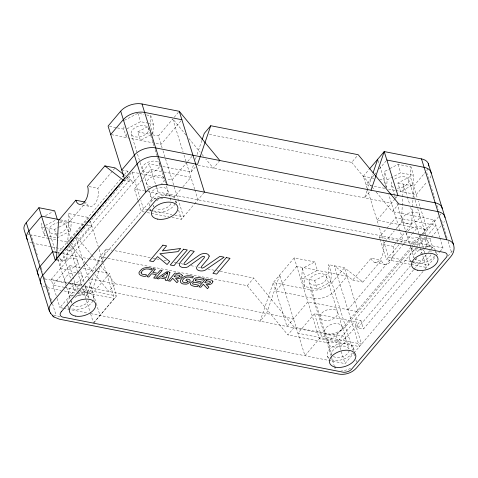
<?xml version="1.0" encoding="UTF-8"?>
<svg xmlns="http://www.w3.org/2000/svg" width="478" height="478" viewBox="0 0 478 478"><rect width="100%" height="100%" fill="white"/><g stroke="black" fill="none" stroke-linecap="round" stroke-linejoin="round"><path stroke-width="0.36" stroke-dasharray="2.39 1.79" d="M67.416 248.5L66.759 261.066L56.512 259.052M67.649 244.067L68.766 222.634L86.046 202.236A11.364 6.244 -78.9 0 0 94.686 204.058A11.364 6.244 -78.9 0 0 97.853 188.302L115.132 167.903M396.178 228.675L401.389 222.527L402.703 197.402M402.739 196.667L403.396 184.102L407.148 196.147M406.431 230.689L411.636 224.546L412.526 207.548M412.562 206.807L413.643 186.115L425.802 171.763M46.39 235.803L44.239 235.379L41.61 226.942L41.95 221.762M44.239 235.379L44.627 229.452M57.151 237.919L70.684 230.826L68.055 222.389L68.629 213.558L89.219 217.604L68.33 242.262L58.83 240.398M70.684 230.826L71.258 221.995L68.629 213.558M126.682 133.924L126.443 137.598L123.814 129.168L124.101 124.752M146.531 114.935L150.833 115.778L150.206 125.409L152.835 133.84L140.418 140.347L137.789 131.91L147.588 126.778M152.835 133.84L153.462 124.214L150.833 115.778M304.349 286.495L301.72 278.059L302.347 268.427L314.763 261.926L317.392 270.363L304.976 276.864L304.349 286.495L317.261 289.029L330.794 281.936L331.368 273.105L328.739 264.669L344.483 267.764L362.916 282.062L381.372 260.271A11.364 6.244 -78.9 0 0 390.012 262.093A11.364 6.244 -78.9 0 0 393.173 246.337L396.489 242.424M330.794 281.936L328.165 273.5L328.739 264.669M386.11 187.31L383.924 180.278L384.497 171.447L389.008 169.081M386.6 187.979L387.126 179.883L384.497 171.447M410.315 176.519L397.899 183.026L400.528 191.463L412.944 184.956L410.315 176.519L410.943 166.894L398.031 164.354L389.654 168.746M412.944 184.956L413.572 175.33L410.943 166.894M77.92 293.647L86.614 295.356L93.341 275.681M95.259 270.058L99.824 256.704L106.313 249.038L112.157 250.185M86.614 295.356L93.108 287.69L99.83 268.015M101.754 262.392L106.313 249.038M162.873 166.511L191.063 172.05L193.704 164.318M195.383 159.401L196.105 157.292M197.061 154.484L201.865 140.424M366.925 190.859L364.523 197.886L370.086 191.32M367.164 190.16L372.691 173.992M120.623 179.041L58.185 252.754L58.842 254.852M124.465 174.506L127.345 171.106L127.781 172.51M162.114 147.941L158.379 135.955L172.618 119.142M174.165 117.319L178.336 112.39M69.567 245.746L62.845 253.687L71.252 280.652M70.051 245.178L132.006 172.02L164.05 178.318M180.947 120.85L161.002 144.392L130.386 138.375M56.219 295.625L51.182 279.457L139.486 175.205M139.97 174.637L149.136 163.811L159.981 165.944M80.382 267.722L69.459 265.571L52.933 285.079L63.861 287.224M137.867 200.192L134.366 188.941L142.39 179.471M142.862 178.909L150.887 169.439L161.815 171.584M62.875 308.149L59.941 307.575L157.895 191.935L149.136 163.811M187.256 161.958L172.062 179.895L166.959 178.892M187.729 161.397L192.951 155.236M191.063 172.05L195.233 167.127M97.136 271.014L109.516 273.446L92.995 292.948L79.157 290.23M174.864 198.221L174.428 196.816L181.037 189.013M182.925 186.784L190.949 177.308L162.544 171.727M219.844 160.518L213.355 168.184L205.803 159.025M93.509 323.11L116.524 295.942L109.516 273.446M171.966 217.448L181.431 219.312L194.182 204.261M194.48 203.909L204.447 192.144M107.855 258.281L247.269 285.677L253.758 278.011L294.34 327.239L336.261 335.472L411.534 246.606M209.376 134.402L351.712 162.371L357.275 155.804M314.763 261.926L294.179 257.881L273.291 282.54L260.08 321.192L266.569 313.532L279.779 274.874L304.958 355.722L321.479 336.219L314.476 313.723L354.533 321.592L361.541 344.088L321.479 336.219M367.068 188.218L363.334 176.233L369.034 169.505M374.035 175.139L365.963 184.669L385.842 188.577M374.507 174.578L375.935 172.899M379.257 168.973L385.901 161.128M395.061 198.872L377.023 220.167L427.332 230.055L418.262 200.945M395.533 198.31L397.911 195.508M331.857 282.671L344.483 267.764L358.165 311.704L307.862 301.821L286.973 326.48L273.291 282.54L310.551 289.859A15.905 9.327 -17.3 0 0 331.857 282.671L352.878 350.159M247.269 285.677L287.846 334.899L294.34 327.239M376.252 192.132L392.295 211.593L398.783 203.933M314.476 313.723L297.955 333.226L338.012 341.101L354.533 321.592M379.825 238.498L379.383 237.088L386.463 228.729M386.935 228.173L395.909 217.586L435.966 225.455L427.941 234.931M416.272 194.552L427.027 181.855M294.179 257.881L319.358 338.729L359.414 346.598L334.236 265.75L352.668 280.048L371.125 258.257L381.372 260.271M371.125 258.257A11.364 6.244 -78.9 0 0 379.765 260.08A11.364 6.244 -78.9 0 0 382.926 244.324L384.82 242.089M385.292 241.527L394.284 230.91M396.961 241.868L405.953 231.25M410.429 264.31L386.391 259.584L399.136 244.539M400.994 242.346L402.912 240.081L388.769 194.671M347.918 309.69L402.673 245.053M403.151 244.485L411.797 234.28M412.281 233.712L417.079 228.042M412.018 246.039L421.184 235.212M421.668 234.644L434.215 219.832L392.295 211.593M412.496 247.562L345.54 326.611A15.905 9.327 -17.3 0 1 324.239 333.799L82.748 286.346M414.36 245.363L423.096 235.051M423.58 234.483L439.485 215.703M413.482 269.962L363.537 328.924L357.944 327.83L355.315 319.394L415.83 247.951M416.308 247.383L424.476 237.745L430.063 238.845L431.001 237.739M411.158 264.454L426.454 267.459L419.445 244.963L427.469 235.487M355.315 319.394L360.908 320.493L348.277 335.401A15.905 9.327 -17.3 0 1 326.976 342.589L287.846 334.899M431.467 237.19L441.29 225.592M357.944 327.83L410.291 266.025M412.693 263.193L417.019 258.09M420.377 254.123L424.219 249.582M424.703 249.014L427.105 246.182L424.476 237.745M413.96 269.395L426.448 254.649M428.372 252.384L432.692 247.281L430.063 238.845M90.718 313.622L345.02 363.597L353.702 353.344M353.989 353.003L423.293 271.187M425.121 269.03L435.733 256.501M436.217 255.927L439.599 251.942M440.077 251.368L442.975 247.951L439.909 238.11M448.077 256.035L451.453 252.055A15.905 9.327 -17.3 0 0 453.144 249.444M56.607 260.331L60.802 261.149L129.974 179.543L128.66 175.324M93.987 322.548L114.403 298.457L103.571 263.683M124.388 120.331L137.921 113.244L143.663 114.367M127.017 128.767L140.55 121.681L147.003 122.948M45.506 215.602L53.345 211.497M45.518 225.407L55.974 219.934M41.61 226.942L54.522 229.482L58.388 227.456M59.033 227.116L68.055 222.389M387.126 179.883L400.66 172.791L413.572 175.33M301.72 278.059L314.632 280.592L328.165 273.5M147.72 123.085L153.462 124.214M109.498 126.353L116.656 127.757M117.373 127.901L123.814 129.168M137.789 131.91L149.859 134.282M152.697 134.844L158.379 135.955M363.334 176.233L375.403 178.605M379.663 179.441L383.924 180.278M397.899 183.026L413.643 186.115L417.396 198.161M111.41 134.647L129.657 138.232M388.566 189.109L395.127 190.399M395.856 190.543L416.272 194.552M198.089 165.185L391.416 203.174M401.389 222.527L411.636 224.546M121.759 170.007L129.048 171.441M125.78 178.718L129.974 179.543M123.312 180.188L133.559 182.202L126.073 176.394M157.895 191.935L442.975 247.951M427.105 246.182L432.692 247.281M134.366 188.941L144.565 190.949M147.475 191.517L174.428 196.816M379.383 237.088L419.445 244.963M89.063 186.581L97.853 188.302M382.926 244.324L393.173 246.337M147.869 209.788L143.502 208.928L140.849 200.413M148.598 209.932L152.966 210.792M153.695 210.935L171.907 214.508M174.817 215.082L183.558 216.803L178.694 201.184M411.098 261.514L388.518 257.074L383.655 241.462M411.827 261.657L428.575 264.949L423.711 249.331M144.284 212.011L141.374 211.437L138.088 200.891M147.2 212.585L169.051 216.881M82.389 204.972L89.715 206.412M374.788 262.428L385.035 264.442M60.491 219.88L83.823 224.463M87.468 225.18L91.848 226.04L70.959 250.699L65.845 249.695M59.983 220.914L68.766 222.634M352.668 280.048L362.916 282.062M49.258 236.365L56.434 237.775M115.073 250.759L152.297 258.078M153.032 258.222L155.948 258.795M156.676 258.939L159.598 259.512M163.978 260.373L167.629 261.09M174.195 262.38L176.388 262.81M177.117 262.954L180.039 263.527M180.768 263.671L182.954 264.101M190.985 265.678L195.365 266.539M198.286 267.112L200.473 267.543M207.775 268.977L215.805 270.554M216.534 270.697L219.45 271.271M220.185 271.414L253.758 278.011M48.601 238.385L31.064 234.943L33.693 243.38L51.23 246.821M49.33 238.528L58.101 240.255M51.959 246.965L62.923 249.122M99.824 256.704L107.126 258.138M57.701 252.659L59.887 253.089M62.803 253.663L88.34 258.694M89.051 258.819L102.907 261.556M83.297 268.289L96.407 270.871M90.689 278.967L293.462 318.814M51.182 279.457L69.256 283.006M69.979 283.149L82.264 285.563M85.156 286.131L93.108 287.69M44.753 278.877L66.669 283.185M69.591 283.759L82.013 286.203L78.034 273.422M79.378 288.64L76.462 288.067L73.182 277.527M82.294 289.214L116.524 295.942M64.59 287.368L78.428 290.086M77.257 291.162L74.347 290.588L71.473 281.363M80.173 291.735L114.403 298.457M47.489 287.666L61.256 290.373M64.154 290.941L75.022 293.08M63.586 308.292L87.791 313.048M53.62 315.002A15.905 9.327 -17.3 0 0 56.243 315.785L59.905 316.508M124.346 175.05L125.499 175.946M351.712 162.371L371.531 186.408M372.004 186.982L374.364 189.844M185.984 134.987L172.773 118.962L183.152 152.267M188.816 138.417L200.145 152.153M202.027 154.448L203.915 156.736M77.179 237.464L91.334 254.631M91.806 255.204L99.83 264.937M100.302 265.511L115.401 283.824L108.906 291.484L94.752 274.318M70.69 245.124L85.789 263.444M86.261 264.011L94.28 273.745M426.711 172.618L434.645 198.107M436.862 205.205L438.189 209.466M441.505 220.119L442.389 222.957M447.073 237.996L442.694 223.937A15.905 9.327 -17.3 0 0 444.385 221.326M448.137 241.408L451.453 252.055M434.215 219.832L439.688 237.411M435.93 251.882L436.808 254.696M408.642 179.513L414.832 199.398M415.053 200.103L417.485 207.918M417.706 208.623L430.098 248.417M398.031 164.354L400.66 172.791M407.37 196.858L409.795 204.656M410.68 207.488L419.069 234.429M419.29 235.14L423.49 248.626M391.428 185.327L394.523 195.263M394.744 195.974L395.408 198.107M396.955 203.078L406.031 232.23M406.252 232.947L413.972 257.738A9.088 5.33 -17.3 0 1 422.946 249.277M409.67 259.196L410.548 262.004M378.176 160.65L379.06 163.488M379.938 166.32L386.344 186.874M367.289 188.929L378.57 225.138M379.454 227.976L383.434 240.751M380.04 239.197L386.391 259.584M360.908 320.493L363.537 328.924M353.35 347.452L354.664 351.671M353.941 353.583L354.849 356.486M355.931 359.97L356.6 362.115M326.492 276.499L349.054 348.904M336.261 335.472L345.02 363.597M314.632 280.592L317.261 289.029M309.278 282.307L331.834 354.712A9.088 5.33 -17.3 0 1 342.332 346.066A9.088 5.33 -17.3 0 1 347.458 353.75A9.088 5.33 -17.3 0 1 332.628 355.901M310.551 289.859L331.093 355.805M331.314 356.51L334.2 365.79M334.409 366.453L335.514 370.008M302.347 268.427L304.976 276.864M327.526 356.17L328.619 359.689M184.03 155.099L194.671 189.258M194.863 189.868L197.958 199.804M162.998 150.779L178.473 200.479M175.82 200.772L176.478 202.881M175.743 201.035L176.4 203.144M178.587 210.171L181.431 219.312M148.533 128.403L150.522 134.79M150.743 135.501L154.059 146.154M155.165 149.704L157.376 156.802M157.597 157.513L159.592 163.9M159.807 164.623L165.609 183.241M166.464 185.996L171.082 200.814A9.088 5.33 -17.3 0 0 170.288 199.625M137.921 113.244L140.55 121.681M131.319 134.21L137.288 153.384M137.509 154.095L139.94 161.905M140.162 162.616L152.548 202.409M153.426 205.223L153.862 206.627A9.088 5.33 -17.3 0 1 153.856 204.249M149.781 208.784L150.654 211.593M132.006 172.02L139.743 196.864M90.312 221.117L98.259 246.63M99.143 249.474L102.68 260.833M75.924 238.146L83.871 263.659M84.092 264.364L88.287 277.832M88.508 278.537L96.024 302.67M96.245 303.381L100.004 315.444M93.246 296.336L94.56 300.554M66.382 225.383L71.467 241.713M71.688 242.424L79.659 268.009M80.77 271.576L88.938 297.788M69.424 245.782L77.818 272.735M82.676 288.33L90.414 313.174M90.635 313.885L93.288 322.399M69.459 265.571L72.961 276.822M54.522 229.482L56.709 236.508M59.714 257.654L60.802 261.149M49.168 231.191L55.801 252.498M58.011 259.596L70.409 299.383M70.63 300.082L71.724 303.596A9.088 5.33 -17.3 0 1 71.909 300.722M68.736 309.272L67.422 305.054A13.635 7.995 -17.3 0 0 70.039 307.904M57.097 298.433L59.941 307.575M34.135 244.796L37.893 256.865M38.778 259.709L39.662 262.547M41.21 267.519L42.536 271.779M44.311 277.461L45.637 281.721M46.521 284.559L49.837 295.207M50.722 298.045L51.606 300.883M52.49 303.721L56.243 315.785M350.559 368.359A15.905 9.327 -17.3 0 1 341.352 370.946M328.721 357.956A13.635 7.995 -17.3 0 1 338.388 344.082A13.635 7.995 -17.3 0 1 353.475 350.637M352.447 352.895A13.635 7.995 -17.3 0 1 330.71 359.319M435.494 250.478A13.635 7.995 -17.3 0 1 435.619 253.663M434.592 255.921A13.635 7.995 -17.3 0 1 412.849 262.338M412.287 262.046A13.635 7.995 -17.3 0 1 418.352 247.867M421.739 246.779A13.635 7.995 -17.3 0 1 435.195 249.845M175.695 201.447A13.635 7.995 -17.3 0 1 175.51 202.553M175.103 203.682A13.635 7.995 -17.3 0 1 152.739 211.228M152.177 210.935A13.635 7.995 -17.3 0 1 149.859 208.713M149.25 206A13.635 7.995 -17.3 0 1 159.574 196.255A13.635 7.995 -17.3 0 1 174.195 197.581M77.436 293.229A13.635 7.995 -17.3 0 1 93.192 300.088M92.965 300.65A13.635 7.995 -17.3 0 1 70.601 308.202M67.111 302.968A13.635 7.995 -17.3 0 1 74.192 294.609M431.001 254.81A9.088 5.33 -17.3 0 1 423.759 260.044A9.088 5.33 -17.3 0 1 415.155 259.267M430.397 250.741A9.088 5.33 -17.3 0 1 431.192 251.93M408.122 230.874A9.088 5.33 -17.3 0 1 422.863 227.803A9.088 5.33 -17.3 0 1 417.258 237.399A9.088 5.33 -17.3 0 1 406.957 232.87M170.891 203.694A9.088 5.33 -17.3 0 1 155.983 208.725M156.497 200.862A9.088 5.33 -17.3 0 1 159.987 198.944M160.542 198.746A9.088 5.33 -17.3 0 1 162.837 198.161M150.743 186.796A9.088 5.33 -17.3 0 1 148.455 179.28A9.088 5.33 -17.3 0 1 161.409 175.994A9.088 5.33 -17.3 0 1 161.445 184.084M156.832 186.378A9.088 5.33 -17.3 0 1 155.105 186.784M88.753 300.668A9.088 5.33 -17.3 0 1 81.123 306.004A9.088 5.33 -17.3 0 1 72.519 304.785M74.944 297.412A9.088 5.33 -17.3 0 1 84.385 295.016A9.088 5.33 -17.3 0 1 89.147 299.174M78.045 272.621A9.088 5.33 -17.3 0 1 80.979 279.415A9.088 5.33 -17.3 0 1 69.268 283.878M66.836 283.203A9.088 5.33 -17.3 0 1 65.874 276.732A9.088 5.33 -17.3 0 1 75.954 272.436M45.35 287.075A15.905 9.327 -17.3 0 1 43.128 285.946M427.965 168.597A15.905 9.327 -17.3 0 1 426.268 171.208M431.066 175.719A15.905 9.327 -17.3 0 1 428.897 179.644M440.925 213.851A15.905 9.327 -17.3 0 1 439.957 215.148M394.643 179.136A9.088 5.33 -17.3 0 1 408.72 179.734A9.088 5.33 -17.3 0 1 397.403 188.183M393.543 187.424A9.088 5.33 -17.3 0 1 392.581 180.953M29.433 234.525A15.905 9.327 -17.3 0 1 27.969 233.945M32.062 242.961A15.905 9.327 -17.3 0 1 29.331 241.653M59.284 222.581A9.088 5.33 -17.3 0 1 66.55 227.14A9.088 5.33 -17.3 0 1 57.414 233.85M56.84 233.933A9.088 5.33 -17.3 0 1 48.977 229.625A9.088 5.33 -17.3 0 1 58.137 222.73M156.557 198.938A9.088 5.33 -17.3 0 1 151.353 192.204A9.088 5.33 -17.3 0 1 164.54 187.752A9.088 5.33 -17.3 0 1 165.167 196.034M84.857 286.059A9.088 5.33 -17.3 0 1 76.683 295.715M72.321 295.727A9.088 5.33 -17.3 0 1 70.033 288.21A9.088 5.33 -17.3 0 1 82.987 284.918M410.877 244.318A9.088 5.33 -17.3 0 1 424.016 238.719A9.088 5.33 -17.3 0 1 425.277 247.144M421.232 249.265A9.088 5.33 -17.3 0 1 410.483 245.806M296.802 266.312L275.914 290.977L313.18 298.296A15.905 9.327 -17.3 0 0 334.486 291.108L347.112 276.2L296.802 266.318M328.715 334.881A9.088 5.33 -17.3 0 0 342.248 327.794A9.088 5.33 -17.3 0 0 329.342 325.255A9.088 5.33 -17.3 0 0 328.715 334.881M324.221 320.475A9.088 5.33 -17.3 0 0 337.755 313.383A9.088 5.33 -17.3 0 0 324.849 310.849A9.088 5.33 -17.3 0 0 324.221 320.475M313.162 284.978A9.088 5.33 -17.3 0 0 326.701 277.885A9.088 5.33 -17.3 0 0 313.789 275.346A9.088 5.33 -17.3 0 0 313.162 284.978M406.366 223.501A9.088 5.33 -17.3 0 0 419.899 216.409A9.088 5.33 -17.3 0 0 406.993 213.869A9.088 5.33 -17.3 0 0 406.366 223.501M146.256 172.385A9.088 5.33 -17.3 0 0 159.789 165.292A9.088 5.33 -17.3 0 0 146.883 162.759A9.088 5.33 -17.3 0 0 146.256 172.385M135.202 136.881A9.088 5.33 -17.3 0 0 148.736 129.789A9.088 5.33 -17.3 0 0 135.83 127.25A9.088 5.33 -17.3 0 0 135.202 136.881M64.112 269.365A9.088 5.33 -17.3 0 0 77.645 262.273A9.088 5.33 -17.3 0 0 64.739 259.733A9.088 5.33 -17.3 0 0 64.112 269.365M332.437 346.837A9.088 5.33 -17.3 0 0 345.97 339.744A9.088 5.33 -17.3 0 0 333.064 337.205A9.088 5.33 -17.3 0 0 332.437 346.837"/><path stroke-width="0.72" d="M56.512 259.052L58.519 220.621L75.799 200.222L84.582 201.949M202.11 139.725L204.267 133.398L210.762 125.732L358.201 154.711L398.783 203.933L437.914 211.623A15.905 9.327 -17.3 0 1 445.024 217.472M210.762 125.732L197.551 164.39L158.421 156.7A15.905 9.327 -17.3 0 0 137.12 163.888L42.703 275.352A15.905 9.327 -17.3 0 0 41.251 284.093M373.169 172.588L377.734 159.234M371.018 190.226L384.222 151.574L421.488 158.893A15.905 9.327 -17.3 0 1 428.652 165.991M49.443 311.118L24.264 230.271A15.905 9.327 -17.3 0 1 26.284 222.623L38.909 207.715L54.653 210.81L57.282 219.247M219.844 160.518L179.268 111.296L142.002 103.971A15.905 9.327 -17.3 0 0 120.695 111.165L108.07 126.073L124.382 178.443L55.209 260.056L38.909 207.715M110.699 134.509L123.324 119.602A15.905 9.327 -17.3 0 1 144.631 112.408L181.891 119.733M123.772 174.607L115.132 167.903L104.885 165.89L87.599 186.289A11.364 6.244 -78.9 0 1 84.439 202.045A11.364 6.244 -78.9 0 1 75.799 200.222M121.759 170.007L134.384 155.099A15.905 9.327 -17.3 0 1 155.685 147.911L435.171 202.833A15.905 9.327 -17.3 0 1 442.287 208.683M122.541 176.776L123.503 175.641M50.829 313.198A15.905 9.327 -17.3 0 1 51.463 303.47L145.88 192.013A15.905 9.327 -17.3 0 1 167.181 184.819L446.667 239.741A15.905 9.327 -17.3 0 1 453.783 245.59C454.757 249.492 453.377 253.681 450.772 256.65L356.451 368.006C352.077 372.924 345.044 375.224 338.591 374.035L59.248 319.143L53.948 316.962L50.369 313.102M206.323 280.729L204.721 282.618L208.934 283.364L210.625 282.259L210.021 281.458L206.323 280.729L206.215 280.383M369.506 168.949L384.222 151.574L397.911 195.508M166.882 273.249L161.887 276.654L166.26 277.515L167.664 273.416L166.768 272.896M386.851 160.011L424.117 167.33A15.905 9.327 -17.3 0 1 431.234 173.179M59.762 219.737L41.538 216.158L28.913 231.059A15.905 9.327 -17.3 0 0 27.461 239.801M56.972 252.515L52.592 251.655L39.967 266.563A15.905 9.327 -17.3 0 0 38.515 275.304M104.885 165.89L123.312 180.188M52.263 315.576L52.974 316.167M53.273 316.406L53.948 316.962M428.294 163.566L453.473 244.407M421.488 158.893L446.667 239.741M179.268 111.296L204.447 192.144M142.002 103.971L167.181 184.819M120.695 111.165L145.88 192.013M167.318 272.735L167.425 273.087M167.067 272.753L167.175 273.105M26.284 222.623L51.463 303.47M195.233 280.036L195.878 280.825L201.411 281.912L200.24 283.299L194.689 282.205L192.724 282.886L192.67 283.944L198.633 285.199L197.474 286.567C192.688 286.878 186.324 283.812 193.387 281.136L193.13 280.717C194.128 275.937 201.101 277.76 204.148 278.692L202.971 280.072L196.9 278.967L195.233 280.036M188.057 281.231L188.039 281.584C187.006 283.597 181.628 282.952 182.548 280.365C184.275 276.565 188.918 276.409 192.311 277.981L193.482 276.595C189.473 275.238 184.281 275.029 181.515 278.847C178.33 281.428 181.628 284.458 184.777 284.075C188.553 285.181 193.524 279.11 186.976 279.08L185.799 280.461L188.057 281.231M209.262 256.047L208.283 258.49L201.596 266.377L201.119 267.483L201.387 267.841L202.499 268.086L204.094 267.351L219.94 256.351L224.128 257.176L206.353 269.317C203.628 272.364 193.56 271.211 197.402 265.899L204.106 257.989L204.584 256.883L204.315 256.531L203.192 256.286L201.567 257.062L189.103 265.923C186.432 269.084 176.292 267.782 180.146 262.512L190.298 250.526L194.247 251.303L184.347 262.99L183.863 264.095L184.132 264.448L185.255 264.698L186.844 263.958L199.356 255.079C202.057 253.161 207.858 252.187 209.262 256.047M141.076 272.723C141.147 275.191 145.246 274.061 146.656 274.981L145.497 276.356C142.307 276.762 136.212 274.294 140.245 270.697C143.018 266.903 148.186 267.136 152.183 268.481L151.012 269.861C147.505 268.104 142.492 268.618 141.076 272.723M169.905 272.609L167.288 280.64L165.334 280.257L165.741 279.015L160.1 277.903L158.606 278.931L156.647 278.549L166.44 271.928L168.65 271.701L169.905 272.609M182.339 275.609C181.64 278.417 178.049 279.248 175.569 278.453L178.312 281.07L176.914 282.719L172.737 278.28L170.246 281.219L168.393 280.855L175.067 272.974C177.081 274.097 181.461 272.854 182.339 275.609M212.913 281.614C212.214 284.422 208.623 285.258 206.143 284.458L208.886 287.081L207.488 288.724L203.311 284.291L200.82 287.23L198.968 286.866L205.642 278.985C207.655 280.108 212.035 278.865 212.913 281.614M180.051 276.248L178.36 277.36L174.147 276.613L175.749 274.725L179.447 275.453L180.051 276.248M61.262 311.781L60.712 312.522A6.8 3.985 -17.3 0 0 62.469 317.051L343.413 372.26A6.8 3.985 -17.3 0 0 351.252 369.614L446.583 257.068A6.8 3.985 -17.3 0 0 444.827 252.533L163.882 197.33A6.8 3.985 -17.3 0 0 156.043 199.971L61.262 311.781M162.92 245.148L149.572 260.904L153.277 261.633L157.537 256.602L167.085 264.537L169.684 261.472L159.867 253.722L178.013 251.631L180.69 248.476L162.383 250.884L166.625 245.871L162.92 245.148M153.623 268.761L146.949 276.643L148.795 277.007L151.568 273.733L156.461 274.695L153.689 277.969L155.529 278.327L162.203 270.446L160.369 270.088L157.632 273.314L152.739 272.352L155.47 269.126L153.623 268.761M183.594 249.205L170.246 264.967L173.944 265.696L187.292 249.934L183.594 249.205M226.309 257.6L212.961 273.362L216.665 274.091L230.014 258.329L226.309 257.6M417.688 270.225A13.635 7.995 -17.3 0 0 437.997 259.59A13.635 7.995 -17.3 0 0 418.632 255.784A13.635 7.995 -17.3 0 0 417.688 270.225M335.55 367.2A13.635 7.995 -17.3 0 0 355.853 356.564A13.635 7.995 -17.3 0 0 336.482 352.764A13.635 7.995 -17.3 0 0 335.55 367.2M157.579 219.109A13.635 7.995 -17.3 0 0 177.882 208.474A13.635 7.995 -17.3 0 0 158.523 204.668A13.635 7.995 -17.3 0 0 157.579 219.109M75.44 316.083A13.635 7.995 -17.3 0 0 95.743 305.448A13.635 7.995 -17.3 0 0 76.378 301.642A13.635 7.995 -17.3 0 0 75.44 316.083"/></g></svg>
